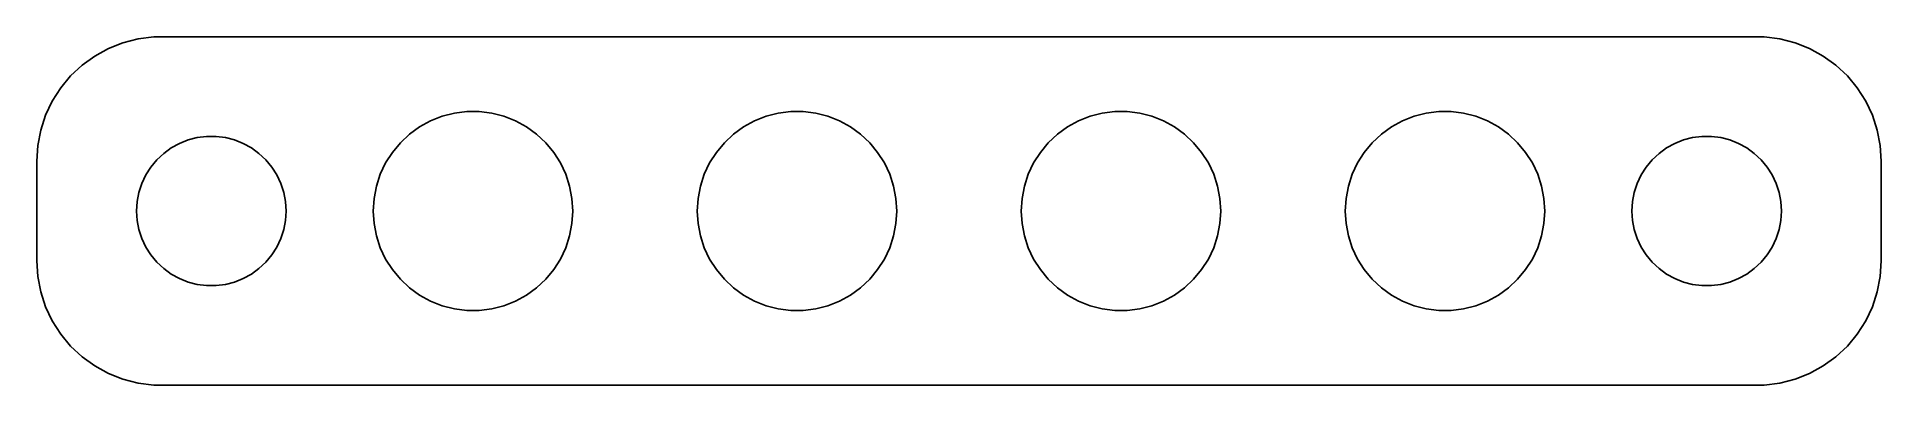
# Model space of a CAD drawing. Header units: metres. Extents: x -37 to 37, y -7 to 7.
import ezdxf

# ---------------------------------------------------------------- set-up
doc = ezdxf.new("R2010")
doc.units = ezdxf.units.M

msp = doc.modelspace()

# ---------------------------------------------------------------- linework, layer by layer
for p, q in [((-33.5451, 6.75528), (-34.1289, 6.52412)), ((-32.9369, 6.91142), (-33.5451, 6.75528)), ((-32.3139, 6.99013), (-32.9369, 6.91142)), ((32.3139, 6.99013), (-32.3139, 6.99013)), ((32.9369, 6.91142), (32.3139, 6.99013)), ((33.5451, 6.75528), (32.9369, 6.91142)), ((34.1289, 6.52412), (33.5451, 6.75528)), ((-34.6791, 6.22163), (-35.1871, 5.85255)), ((-34.1289, 6.52412), (-34.6791, 6.22163)), ((34.6791, 6.22163), (34.1289, 6.52412)), ((35.1871, 5.85255), (34.6791, 6.22163)), ((-35.6448, 5.42273), (-36.0451, 4.93892)), ((-35.1871, 5.85255), (-35.6448, 5.42273)), ((35.6448, 5.42273), (35.1871, 5.85255)), ((36.0451, 4.93892), (35.6448, 5.42273)), ((-36.0451, 4.93892), (-36.3815, 4.40877)), ((36.3815, 4.40877), (36.0451, 4.93892)), ((-36.6489, 3.84062), (-36.8429, 3.24344)), ((-36.3815, 4.40877), (-36.6489, 3.84062)), ((-21.2031, 3.61929), (-20.7361, 3.80421)), ((-20.7361, 3.80421), (-20.2495, 3.92914)), ((-20.2495, 3.92914), (-19.7512, 3.9921)), ((-19.7512, 3.9921), (-19.2488, 3.9921)), ((-19.2488, 3.9921), (-18.7505, 3.92914)), ((-18.7505, 3.92914), (-18.2639, 3.80421)), ((-18.2639, 3.80421), (-17.7969, 3.61929)), ((-8.20311, 3.61929), (-7.73605, 3.80421)), ((-7.73605, 3.80421), (-7.24951, 3.92914)), ((-7.24951, 3.92914), (-6.75116, 3.9921)), ((-6.75116, 3.9921), (-6.24883, 3.9921)), ((-6.24883, 3.9921), (-5.75047, 3.92914)), ((-5.75047, 3.92914), (-5.26393, 3.80421)), ((-5.26393, 3.80421), (-4.79688, 3.61929)), ((4.79688, 3.61929), (5.26393, 3.80421)), ((5.26393, 3.80421), (5.75047, 3.92914)), ((5.75047, 3.92914), (6.24883, 3.9921)), ((6.24883, 3.9921), (6.75116, 3.9921)), ((6.75116, 3.9921), (7.24951, 3.92914)), ((7.24951, 3.92914), (7.73605, 3.80421)), ((7.73605, 3.80421), (8.20311, 3.61929)), ((17.7969, 3.61929), (18.2639, 3.80421)), ((18.2639, 3.80421), (18.7505, 3.92914)), ((18.7505, 3.92914), (19.2488, 3.9921)), ((19.2488, 3.9921), (19.7512, 3.9921)), ((19.7512, 3.9921), (20.2495, 3.92914)), ((20.2495, 3.92914), (20.7361, 3.80421)), ((20.7361, 3.80421), (21.2031, 3.61929)), ((36.6489, 3.84062), (36.3815, 4.40877)), ((36.8429, 3.24344), (36.6489, 3.84062)), ((-36.8429, 3.24344), (-36.9606, 2.62666)), ((-30.5621, 2.94685), (-30.1884, 2.99408)), ((-30.1884, 2.99408), (-29.8116, 2.99408)), ((-29.8116, 2.99408), (-29.4379, 2.94685)), ((-22.4159, 2.73817), (-22.0497, 3.08205)), ((-22.0497, 3.08205), (-21.6433, 3.3773)), ((-21.6433, 3.3773), (-21.2031, 3.61929)), ((-17.7969, 3.61929), (-17.3567, 3.3773)), ((-17.3567, 3.3773), (-16.9503, 3.08205)), ((-16.9503, 3.08205), (-16.5841, 2.73817)), ((-9.41586, 2.73817), (-9.04968, 3.08205)), ((-9.04968, 3.08205), (-8.6433, 3.3773)), ((-8.6433, 3.3773), (-8.20311, 3.61929)), ((-4.79688, 3.61929), (-4.35669, 3.3773)), ((-4.35669, 3.3773), (-3.9503, 3.08205)), ((-3.9503, 3.08205), (-3.58412, 2.73817)), ((3.58412, 2.73817), (3.9503, 3.08205)), ((3.9503, 3.08205), (4.35669, 3.3773)), ((4.35669, 3.3773), (4.79688, 3.61929)), ((8.20311, 3.61929), (8.6433, 3.3773)), ((8.6433, 3.3773), (9.04968, 3.08205)), ((9.04968, 3.08205), (9.41586, 2.73817)), ((16.5841, 2.73817), (16.9503, 3.08205)), ((16.9503, 3.08205), (17.3567, 3.3773)), ((17.3567, 3.3773), (17.7969, 3.61929)), ((21.2031, 3.61929), (21.6433, 3.3773)), ((21.6433, 3.3773), (22.0497, 3.08205)), ((22.0497, 3.08205), (22.4159, 2.73817)), ((29.4379, 2.94685), (29.8116, 2.99408)), ((29.8116, 2.99408), (30.1884, 2.99408)), ((30.1884, 2.99408), (30.5621, 2.94685)), ((36.9606, 2.62666), (36.8429, 3.24344)), ((-36.9606, 2.62666), (-37, 2)), ((-32.1869, 2.05363), (-31.9123, 2.31154)), ((-31.9123, 2.31154), (-31.6075, 2.53297)), ((-31.6075, 2.53297), (-31.2773, 2.71448)), ((-31.2773, 2.71448), (-30.927, 2.85316)), ((-30.927, 2.85316), (-30.5621, 2.94685)), ((-29.4379, 2.94685), (-29.0729, 2.85316)), ((-29.0729, 2.85316), (-28.7227, 2.71448)), ((-28.7227, 2.71448), (-28.3925, 2.53297)), ((-28.3925, 2.53297), (-28.0877, 2.31154)), ((-28.0877, 2.31154), (-27.8131, 2.05363)), ((-23.0052, 1.927), (-22.7361, 2.35114)), ((-22.7361, 2.35114), (-22.4159, 2.73817)), ((-16.5841, 2.73817), (-16.2639, 2.35114)), ((-16.2639, 2.35114), (-15.9948, 1.927)), ((-10.0052, 1.927), (-9.73605, 2.35114)), ((-9.73605, 2.35114), (-9.41586, 2.73817)), ((-3.58412, 2.73817), (-3.26393, 2.35114)), ((-3.26393, 2.35114), (-2.99477, 1.927)), ((2.99477, 1.927), (3.26393, 2.35114)), ((3.26393, 2.35114), (3.58412, 2.73817)), ((9.41586, 2.73817), (9.73605, 2.35114)), ((9.73605, 2.35114), (10.0052, 1.927)), ((15.9948, 1.927), (16.2639, 2.35114)), ((16.2639, 2.35114), (16.5841, 2.73817)), ((22.4159, 2.73817), (22.7361, 2.35114)), ((22.7361, 2.35114), (23.0052, 1.927)), ((27.8131, 2.05363), (28.0877, 2.31154)), ((28.0877, 2.31154), (28.3925, 2.53297)), ((28.3925, 2.53297), (28.7227, 2.71448)), ((28.7227, 2.71448), (29.0729, 2.85316)), ((29.0729, 2.85316), (29.4379, 2.94685)), ((30.5621, 2.94685), (30.927, 2.85316)), ((30.927, 2.85316), (31.2773, 2.71448)), ((31.2773, 2.71448), (31.6075, 2.53297)), ((31.6075, 2.53297), (31.9123, 2.31154)), ((31.9123, 2.31154), (32.1869, 2.05363)), ((37, 2), (36.9606, 2.62666)), ((-37, 2), (-37, -2)), ((-32.6289, 1.44525), (-32.427, 1.76335)), ((-32.427, 1.76335), (-32.1869, 2.05363)), ((-27.8131, 2.05363), (-27.5729, 1.76335)), ((-27.5729, 1.76335), (-27.3711, 1.44525)), ((-23.2191, 1.47249), (-23.0052, 1.927)), ((-15.9948, 1.927), (-15.7809, 1.47249)), ((-10.2191, 1.47249), (-10.0052, 1.927)), ((-2.99477, 1.927), (-2.78088, 1.47249)), ((2.78088, 1.47249), (2.99477, 1.927)), ((10.0052, 1.927), (10.2191, 1.47249)), ((15.7809, 1.47249), (15.9948, 1.927)), ((23.0052, 1.927), (23.2191, 1.47249)), ((27.3711, 1.44525), (27.5729, 1.76335)), ((27.5729, 1.76335), (27.8131, 2.05363)), ((32.1869, 2.05363), (32.427, 1.76335)), ((32.427, 1.76335), (32.6289, 1.44525)), ((37, -2), (37, 2)), ((-32.9763, 0.375992), (-32.9057, 0.746063)), ((-32.9057, 0.746063), (-32.7893, 1.10437)), ((-32.7893, 1.10437), (-32.6289, 1.44525)), ((-27.3711, 1.44525), (-27.2107, 1.10437)), ((-27.2107, 1.10437), (-27.0942, 0.746063)), ((-27.0942, 0.746063), (-27.0237, 0.375992)), ((-23.4684, 0.501328), (-23.3743, 0.994751)), ((-23.3743, 0.994751), (-23.2191, 1.47249)), ((-15.7809, 1.47249), (-15.6257, 0.994751)), ((-15.6257, 0.994751), (-15.5315, 0.501328)), ((-10.4684, 0.501328), (-10.3743, 0.994751)), ((-10.3743, 0.994751), (-10.2191, 1.47249)), ((-2.78088, 1.47249), (-2.62566, 0.994751)), ((-2.62566, 0.994751), (-2.53154, 0.501328)), ((2.53154, 0.501328), (2.62566, 0.994751)), ((2.62566, 0.994751), (2.78088, 1.47249)), ((10.2191, 1.47249), (10.3743, 0.994751)), ((10.3743, 0.994751), (10.4684, 0.501328)), ((15.5315, 0.501328), (15.6257, 0.994751)), ((15.6257, 0.994751), (15.7809, 1.47249)), ((23.2191, 1.47249), (23.3743, 0.994751)), ((23.3743, 0.994751), (23.4684, 0.501328)), ((27.0237, 0.375992), (27.0942, 0.746063)), ((27.0942, 0.746063), (27.2107, 1.10437)), ((27.2107, 1.10437), (27.3711, 1.44525)), ((32.6289, 1.44525), (32.7893, 1.10437)), ((32.7893, 1.10437), (32.9057, 0.746063)), ((32.9057, 0.746063), (32.9763, 0.375992)), ((-33, 0), (-32.9763, 0.375992)), ((-32.9763, -0.375992), (-33, 0)), ((-27.0237, 0.375992), (-27, 0)), ((-27, 0), (-27.0237, -0.375992)), ((-23.5, 0), (-23.4684, 0.501328)), ((-23.4684, -0.501328), (-23.5, 0)), ((-15.5315, 0.501328), (-15.5, 0)), ((-15.5, 0), (-15.5315, -0.501328)), ((-10.5, 0), (-10.4684, 0.501328)), ((-10.4684, -0.501328), (-10.5, 0)), ((-2.53154, 0.501328), (-2.5, 0)), ((-2.5, 0), (-2.53154, -0.501328)), ((2.5, 0), (2.53154, 0.501328)), ((2.53154, -0.501328), (2.5, 0)), ((10.4684, 0.501328), (10.5, 0)), ((10.5, 0), (10.4684, -0.501328)), ((15.5, 0), (15.5315, 0.501328)), ((15.5315, -0.501328), (15.5, 0)), ((23.4684, 0.501328), (23.5, 0)), ((23.5, 0), (23.4684, -0.501328)), ((27, 0), (27.0237, 0.375992)), ((27.0237, -0.375992), (27, 0)), ((32.9763, 0.375992), (33, 0)), ((33, 0), (32.9763, -0.375992)), ((-32.9057, -0.746063), (-32.9763, -0.375992)), ((-27.0237, -0.375992), (-27.0942, -0.746063)), ((-23.3743, -0.994751), (-23.4684, -0.501328)), ((-15.5315, -0.501328), (-15.6257, -0.994751)), ((-10.3743, -0.994751), (-10.4684, -0.501328)), ((-2.53154, -0.501328), (-2.62566, -0.994751)), ((2.62566, -0.994751), (2.53154, -0.501328)), ((10.4684, -0.501328), (10.3743, -0.994751)), ((15.6257, -0.994751), (15.5315, -0.501328)), ((23.4684, -0.501328), (23.3743, -0.994751)), ((27.0942, -0.746063), (27.0237, -0.375992)), ((32.9763, -0.375992), (32.9057, -0.746063)), ((-32.7893, -1.10437), (-32.9057, -0.746063)), ((-32.6289, -1.44525), (-32.7893, -1.10437)), ((-32.427, -1.76335), (-32.6289, -1.44525)), ((-27.3711, -1.44525), (-27.5729, -1.76335)), ((-27.2107, -1.10437), (-27.3711, -1.44525)), ((-27.0942, -0.746063), (-27.2107, -1.10437)), ((-23.2191, -1.47249), (-23.3743, -0.994751)), ((-23.0052, -1.927), (-23.2191, -1.47249)), ((-15.7809, -1.47249), (-15.9948, -1.927)), ((-15.6257, -0.994751), (-15.7809, -1.47249)), ((-10.2191, -1.47249), (-10.3743, -0.994751)), ((-10.0052, -1.927), (-10.2191, -1.47249)), ((-2.78088, -1.47249), (-2.99477, -1.927)), ((-2.62566, -0.994751), (-2.78088, -1.47249)), ((2.78088, -1.47249), (2.62566, -0.994751)), ((2.99477, -1.927), (2.78088, -1.47249)), ((10.2191, -1.47249), (10.0052, -1.927)), ((10.3743, -0.994751), (10.2191, -1.47249)), ((15.7809, -1.47249), (15.6257, -0.994751)), ((15.9948, -1.927), (15.7809, -1.47249)), ((23.2191, -1.47249), (23.0052, -1.927)), ((23.3743, -0.994751), (23.2191, -1.47249)), ((27.2107, -1.10437), (27.0942, -0.746063)), ((27.3711, -1.44525), (27.2107, -1.10437)), ((27.5729, -1.76335), (27.3711, -1.44525)), ((32.6289, -1.44525), (32.427, -1.76335)), ((32.7893, -1.10437), (32.6289, -1.44525)), ((32.9057, -0.746063), (32.7893, -1.10437)), ((-37, -2), (-36.9606, -2.62666)), ((-32.1869, -2.05363), (-32.427, -1.76335)), ((-31.9123, -2.31154), (-32.1869, -2.05363)), ((-27.8131, -2.05363), (-28.0877, -2.31154)), ((-27.5729, -1.76335), (-27.8131, -2.05363)), ((-22.7361, -2.35114), (-23.0052, -1.927)), ((-15.9948, -1.927), (-16.2639, -2.35114)), ((-9.73605, -2.35114), (-10.0052, -1.927)), ((-2.99477, -1.927), (-3.26393, -2.35114)), ((3.26393, -2.35114), (2.99477, -1.927)), ((10.0052, -1.927), (9.73605, -2.35114)), ((16.2639, -2.35114), (15.9948, -1.927)), ((23.0052, -1.927), (22.7361, -2.35114)), ((27.8131, -2.05363), (27.5729, -1.76335)), ((28.0877, -2.31154), (27.8131, -2.05363)), ((32.1869, -2.05363), (31.9123, -2.31154)), ((32.427, -1.76335), (32.1869, -2.05363)), ((36.9606, -2.62666), (37, -2)), ((-36.9606, -2.62666), (-36.8429, -3.24344)), ((-31.6075, -2.53297), (-31.9123, -2.31154)), ((-31.2773, -2.71448), (-31.6075, -2.53297)), ((-30.927, -2.85316), (-31.2773, -2.71448)), ((-30.5621, -2.94685), (-30.927, -2.85316)), ((-30.1884, -2.99408), (-30.5621, -2.94685)), ((-29.4379, -2.94685), (-29.8116, -2.99408)), ((-29.0729, -2.85316), (-29.4379, -2.94685)), ((-28.7227, -2.71448), (-29.0729, -2.85316)), ((-28.3925, -2.53297), (-28.7227, -2.71448)), ((-28.0877, -2.31154), (-28.3925, -2.53297)), ((-22.4159, -2.73817), (-22.7361, -2.35114)), ((-22.0497, -3.08205), (-22.4159, -2.73817)), ((-16.5841, -2.73817), (-16.9503, -3.08205)), ((-16.2639, -2.35114), (-16.5841, -2.73817)), ((-9.41586, -2.73817), (-9.73605, -2.35114)), ((-9.04968, -3.08205), (-9.41586, -2.73817)), ((-3.58412, -2.73817), (-3.9503, -3.08205)), ((-3.26393, -2.35114), (-3.58412, -2.73817)), ((3.58412, -2.73817), (3.26393, -2.35114)), ((3.9503, -3.08205), (3.58412, -2.73817)), ((9.41586, -2.73817), (9.04968, -3.08205)), ((9.73605, -2.35114), (9.41586, -2.73817)), ((16.5841, -2.73817), (16.2639, -2.35114)), ((16.9503, -3.08205), (16.5841, -2.73817)), ((22.4159, -2.73817), (22.0497, -3.08205)), ((22.7361, -2.35114), (22.4159, -2.73817)), ((28.3925, -2.53297), (28.0877, -2.31154)), ((28.7227, -2.71448), (28.3925, -2.53297)), ((29.0729, -2.85316), (28.7227, -2.71448)), ((29.4379, -2.94685), (29.0729, -2.85316)), ((29.8116, -2.99408), (29.4379, -2.94685)), ((30.5621, -2.94685), (30.1884, -2.99408)), ((30.927, -2.85316), (30.5621, -2.94685)), ((31.2773, -2.71448), (30.927, -2.85316)), ((31.6075, -2.53297), (31.2773, -2.71448)), ((31.9123, -2.31154), (31.6075, -2.53297)), ((36.8429, -3.24344), (36.9606, -2.62666)), ((-36.8429, -3.24344), (-36.6489, -3.84062)), ((-29.8116, -2.99408), (-30.1884, -2.99408)), ((-21.6433, -3.3773), (-22.0497, -3.08205)), ((-21.2031, -3.61929), (-21.6433, -3.3773)), ((-20.7361, -3.80421), (-21.2031, -3.61929)), ((-17.7969, -3.61929), (-18.2639, -3.80421)), ((-17.3567, -3.3773), (-17.7969, -3.61929)), ((-16.9503, -3.08205), (-17.3567, -3.3773)), ((-8.6433, -3.3773), (-9.04968, -3.08205)), ((-8.20311, -3.61929), (-8.6433, -3.3773)), ((-7.73605, -3.80421), (-8.20311, -3.61929)), ((-4.79688, -3.61929), (-5.26393, -3.80421)), ((-4.35669, -3.3773), (-4.79688, -3.61929)), ((-3.9503, -3.08205), (-4.35669, -3.3773)), ((4.35669, -3.3773), (3.9503, -3.08205)), ((4.79688, -3.61929), (4.35669, -3.3773)), ((5.26393, -3.80421), (4.79688, -3.61929)), ((8.20311, -3.61929), (7.73605, -3.80421)), ((8.6433, -3.3773), (8.20311, -3.61929)), ((9.04968, -3.08205), (8.6433, -3.3773)), ((17.3567, -3.3773), (16.9503, -3.08205)), ((17.7969, -3.61929), (17.3567, -3.3773)), ((18.2639, -3.80421), (17.7969, -3.61929)), ((21.2031, -3.61929), (20.7361, -3.80421)), ((21.6433, -3.3773), (21.2031, -3.61929)), ((22.0497, -3.08205), (21.6433, -3.3773)), ((30.1884, -2.99408), (29.8116, -2.99408)), ((36.6489, -3.84062), (36.8429, -3.24344)), ((-36.6489, -3.84062), (-36.3815, -4.40877)), ((-36.3815, -4.40877), (-36.0451, -4.93892)), ((-20.2495, -3.92914), (-20.7361, -3.80421)), ((-19.7512, -3.9921), (-20.2495, -3.92914)), ((-19.2488, -3.9921), (-19.7512, -3.9921)), ((-18.7505, -3.92914), (-19.2488, -3.9921)), ((-18.2639, -3.80421), (-18.7505, -3.92914)), ((-7.24951, -3.92914), (-7.73605, -3.80421)), ((-6.75116, -3.9921), (-7.24951, -3.92914)), ((-6.24883, -3.9921), (-6.75116, -3.9921)), ((-5.75047, -3.92914), (-6.24883, -3.9921)), ((-5.26393, -3.80421), (-5.75047, -3.92914)), ((5.75047, -3.92914), (5.26393, -3.80421)), ((6.24883, -3.9921), (5.75047, -3.92914)), ((6.75116, -3.9921), (6.24883, -3.9921)), ((7.24951, -3.92914), (6.75116, -3.9921)), ((7.73605, -3.80421), (7.24951, -3.92914)), ((18.7505, -3.92914), (18.2639, -3.80421)), ((19.2488, -3.9921), (18.7505, -3.92914)), ((19.7512, -3.9921), (19.2488, -3.9921)), ((20.2495, -3.92914), (19.7512, -3.9921)), ((20.7361, -3.80421), (20.2495, -3.92914)), ((36.0451, -4.93892), (36.3815, -4.40877)), ((36.3815, -4.40877), (36.6489, -3.84062)), ((-36.0451, -4.93892), (-35.6448, -5.42273)), ((35.6448, -5.42273), (36.0451, -4.93892)), ((-35.6448, -5.42273), (-35.1871, -5.85255)), ((-35.1871, -5.85255), (-34.6791, -6.22163)), ((34.6791, -6.22163), (35.1871, -5.85255)), ((35.1871, -5.85255), (35.6448, -5.42273)), ((-34.6791, -6.22163), (-34.1289, -6.52412)), ((-34.1289, -6.52412), (-33.5451, -6.75528)), ((33.5451, -6.75528), (34.1289, -6.52412)), ((34.1289, -6.52412), (34.6791, -6.22163)), ((-33.5451, -6.75528), (-32.9369, -6.91142)), ((-32.9369, -6.91142), (-32.3139, -6.99013)), ((-32.3139, -6.99013), (32.3139, -6.99013)), ((32.3139, -6.99013), (32.9369, -6.91142)), ((32.9369, -6.91142), (33.5451, -6.75528))]:
    msp.add_line(p, q)

doc.saveas('drawing.dxf')
